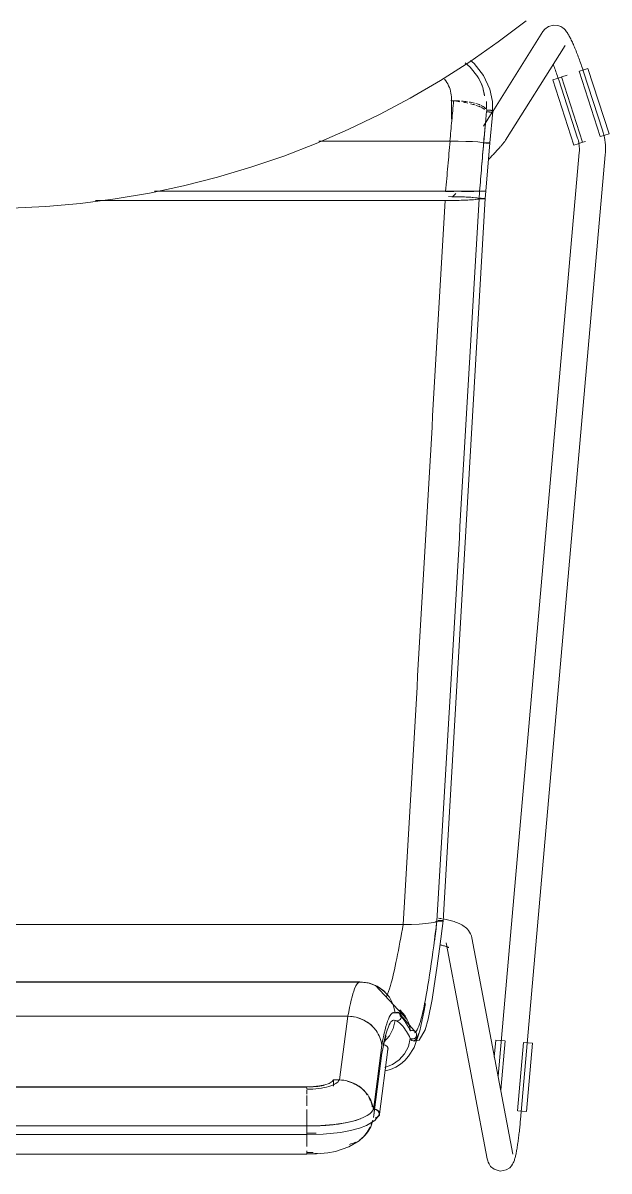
# Model space of a CAD drawing. Header units: millimetres. Extents: x 155927 to 326028, y -36033 to 97293.
# Drawn here: x 159928 to 160198, y 11463 to 11990 of the extents above; entities that cross this region are included whole.
import ezdxf

# ---------------------------------------------------------------- set-up
doc = ezdxf.new("R2010")
doc.units = ezdxf.units.MM
doc.header["$MEASUREMENT"] = 0
doc.layers.add('I-FURN', color=8, linetype='CONTINUOUS', lineweight=9)

msp = doc.modelspace()

# ---------------------------------------------------------------- linework, layer by layer
at = {"layer": 'I-FURN'}
for p, q in [((160167.17, 11986.53), (160144.14, 11949.76)), ((160146.68, 11981.76), (160159.42, 11991.43)), ((160168.07, 11987.65), (160167.17, 11986.53)), ((160168.07, 11987.65), (160169.8, 11988.88)), ((160169.8, 11988.88), (160172.03, 11989.46)), ((160172.03, 11989.46), (160174, 11989.29)), ((160174, 11989.29), (160175.38, 11988.77)), ((160175.38, 11988.77), (160176.29, 11988.2)), ((160176.29, 11988.2), (160176.92, 11987.68)), ((160176.92, 11987.68), (160177.39, 11987.22)), ((160177.39, 11987.22), (160177.76, 11986.79)), ((160177.76, 11986.79), (160178.07, 11986.39)), ((160133.56, 11972.6), (160146.68, 11981.76)), ((160178.07, 11986.39), (160178.35, 11986)), ((160178.35, 11986), (160178.6, 11985.61)), ((160178.6, 11985.61), (160178.84, 11985.22)), ((160178.84, 11985.22), (160179.08, 11984.82)), ((160179.08, 11984.82), (160179.31, 11984.41)), ((160179.31, 11984.41), (160179.54, 11983.98)), ((160179.54, 11983.98), (160179.77, 11983.54)), ((160179.77, 11983.54), (160180, 11983.09)), ((160180, 11983.09), (160180.23, 11982.61)), ((160180.23, 11982.61), (160180.46, 11982.12)), ((160180.46, 11982.12), (160180.7, 11981.61)), ((160180.7, 11981.61), (160180.93, 11981.08)), ((160150.04, 11936.57), (160177.34, 11980.16)), ((160180.93, 11981.08), (160181.17, 11980.54)), ((160181.17, 11980.54), (160181.42, 11979.98)), ((160181.42, 11979.98), (160181.66, 11979.4)), ((160181.66, 11979.4), (160181.91, 11978.8)), ((160181.91, 11978.8), (160182.16, 11978.19)), ((160182.16, 11978.19), (160182.41, 11977.57)), ((160182.41, 11977.57), (160182.66, 11976.93)), ((160182.66, 11976.93), (160182.91, 11976.27)), ((160182.91, 11976.27), (160183.17, 11975.61)), ((160120.08, 11963.98), (160133.56, 11972.6)), ((160131.47, 11972.15), (160133.81, 11970.19)), ((160133.92, 11973.16), (160135.55, 11971.86)), ((160135.55, 11971.86), (160139.88, 11966.33)), ((160171.98, 11971.27), (160172.21, 11970.65)), ((160172.21, 11970.65), (160172.45, 11970.01)), ((160183.17, 11975.61), (160183.42, 11974.93)), ((160183.42, 11974.93), (160183.68, 11974.24)), ((160183.68, 11974.24), (160183.93, 11973.54)), ((160183.93, 11973.54), (160184.19, 11972.84)), ((160184.19, 11972.84), (160184.44, 11972.12)), ((160184.44, 11972.12), (160184.69, 11971.4)), ((160184.69, 11971.4), (160184.94, 11970.67)), ((160184.94, 11970.67), (160185.19, 11969.94)), ((160133.81, 11970.19), (160137.31, 11965.62)), ((160137.31, 11965.62), (160139.22, 11961.93)), ((160139.88, 11966.33), (160142.79, 11960.01)), ((160172.45, 11970.01), (160172.68, 11969.37)), ((160172.68, 11969.37), (160172.92, 11968.71)), ((160172.92, 11968.71), (160173.15, 11968.04)), ((160173.15, 11968.04), (160173.39, 11967.37)), ((160173.39, 11967.37), (160173.62, 11966.69)), ((160173.62, 11966.69), (160173.85, 11966.01)), ((160173.65, 11964.98), (160175.62, 11965.61)), ((160173.85, 11966.01), (160174.08, 11965.32)), ((160185.43, 11935.64), (160175.74, 11965.65)), ((160178.32, 11966.48), (160175.84, 11965.68)), ((160183.81, 11968.26), (160193.5, 11938.25)), ((160183.93, 11968.29), (160185.9, 11968.93)), ((160185.19, 11969.94), (160185.44, 11969.2)), ((160185.44, 11969.2), (160185.68, 11968.46)), ((160185.68, 11968.46), (160185.83, 11968.01)), ((160194.54, 11941.19), (160185.83, 11968.01)), ((160185.9, 11968.93), (160187.86, 11969.56)), ((160187.86, 11969.56), (160197.54, 11939.55)), ((160106.27, 11955.9), (160120.08, 11963.98)), ((160171.7, 11964.35), (160173.65, 11964.98)), ((160171.7, 11964.35), (160181.39, 11934.34)), ((160174.08, 11965.32), (160174.31, 11964.63)), ((160174.31, 11964.63), (160174.42, 11964.3)), ((160174.42, 11964.3), (160183.13, 11937.49)), ((160092.15, 11948.39), (160106.27, 11955.9)), ((160125.15, 11946.18), (160125.15, 11955.93)), ((160142.79, 11960.01), (160144, 11954.37)), ((160125.09, 11954.69), (160126.14, 11954.69)), ((160142.79, 11935.31), (160144.21, 11949.8)), ((160144, 11954.37), (160144.09, 11948.91)), ((160077.74, 11941.44), (160092.15, 11948.39)), ((160143.91, 11949.39), (160139.87, 11942.95)), ((160063.06, 11935.07), (160077.74, 11941.44)), ((160194.56, 11941.15), (160194.54, 11941.19)), ((160194.89, 11940.05), (160194.56, 11941.15)), ((160195.17, 11938.95), (160194.89, 11940.05)), ((160197.54, 11939.55), (160195.59, 11938.92)), ((160048.14, 11929.3), (160063.06, 11935.07)), ((160124.44, 11936.14), (160064.32, 11936.14)), ((160064.32, 11936.14), (160124.44, 11936.14)), ((160128.2, 11936.11), (160124.44, 11936.14)), ((160124.56, 11936.14), (160128.2, 11936.11)), ((160128.29, 11936.11), (160131.74, 11936.04)), ((160131.73, 11936.04), (160128.3, 11936.11)), ((160134.83, 11935.92), (160131.73, 11936.04)), ((160131.8, 11936.04), (160134.87, 11935.92)), ((160137.31, 11935.77), (160134.83, 11935.92)), ((160134.87, 11935.92), (160137.31, 11935.77)), ((160139.05, 11935.59), (160137.31, 11935.77)), ((160137.33, 11935.77), (160139.05, 11935.59)), ((160139.05, 11935.59), (160139.93, 11935.4)), ((160139.94, 11935.4), (160139.05, 11935.59)), ((160139.93, 11935.4), (160140.4, 11935.41)), ((160140.41, 11935.41), (160139.94, 11935.4)), ((160139.95, 11935.21), (160140.42, 11935.21)), ((160140.42, 11935.21), (160139.95, 11935.21)), ((160140.4, 11935.41), (160140.9, 11935.41)), ((160140.91, 11935.41), (160140.41, 11935.41)), ((160140.9, 11935.41), (160141.39, 11935.41)), ((160141.4, 11935.41), (160140.91, 11935.41)), ((160140.92, 11935.2), (160141.41, 11935.21)), ((160141.41, 11935.21), (160140.92, 11935.2)), ((160140.96, 11913.11), (160142.78, 11935.31)), ((160141.39, 11935.41), (160141.85, 11935.4)), ((160141.85, 11935.4), (160141.4, 11935.41)), ((160141.41, 11935.21), (160141.86, 11935.22)), ((160141.86, 11935.22), (160141.41, 11935.21)), ((160142.23, 11935.38), (160141.85, 11935.4)), ((160141.85, 11935.4), (160142.23, 11935.38)), ((160141.86, 11935.22), (160142.24, 11935.24)), ((160142.24, 11935.24), (160141.86, 11935.22)), ((160142.53, 11935.36), (160142.23, 11935.38)), ((160142.23, 11935.38), (160142.53, 11935.36)), ((160142.24, 11935.24), (160142.54, 11935.26)), ((160142.53, 11935.26), (160142.24, 11935.24)), ((160142.72, 11935.33), (160142.53, 11935.36)), ((160142.72, 11935.28), (160142.53, 11935.26)), ((160142.54, 11935.26), (160142.72, 11935.28)), ((160142.72, 11935.33), (160142.78, 11935.31)), ((160142.79, 11935.31), (160142.72, 11935.33)), ((160142.72, 11935.28), (160142.79, 11935.31)), ((160142.78, 11935.31), (160142.72, 11935.28)), ((160147.78, 11933.75), (160147.5, 11933.45)), ((160148.03, 11934.05), (160147.78, 11933.75)), ((160148.28, 11934.33), (160148.03, 11934.05)), ((160148.51, 11934.6), (160148.28, 11934.33)), ((160148.72, 11934.85), (160148.51, 11934.6)), ((160148.92, 11935.09), (160148.72, 11934.85)), ((160149.11, 11935.32), (160148.92, 11935.09)), ((160149.29, 11935.54), (160149.11, 11935.32)), ((160149.47, 11935.76), (160149.29, 11935.54)), ((160149.64, 11935.99), (160149.47, 11935.76)), ((160149.82, 11936.25), (160149.64, 11935.99)), ((160150.04, 11936.57), (160149.82, 11936.25)), ((160183.34, 11934.97), (160181.39, 11934.34)), ((160183.13, 11937.49), (160183.32, 11936.85)), ((160183.32, 11936.85), (160183.49, 11936.21)), ((160185.31, 11935.61), (160183.34, 11934.97)), ((160183.49, 11936.21), (160183.63, 11935.56)), ((160183.63, 11935.56), (160183.74, 11934.91)), ((160183.74, 11934.91), (160183.83, 11934.26)), ((160183.83, 11934.26), (160183.9, 11933.6)), ((160186.69, 11936.05), (160185.53, 11935.68)), ((160195.59, 11938.92), (160193.62, 11938.29)), ((160195.41, 11937.83), (160195.17, 11938.95)), ((160195.61, 11936.7), (160195.41, 11937.83)), ((160195.76, 11935.57), (160195.61, 11936.7)), ((160195.87, 11934.43), (160195.76, 11935.57)), ((160195.93, 11933.29), (160195.87, 11934.43)), ((160033, 11924.13), (160048.14, 11929.3)), ((160143.19, 11928.73), (160142.76, 11928.27)), ((160143.61, 11929.18), (160143.19, 11928.73)), ((160144.03, 11929.63), (160143.61, 11929.18)), ((160144.43, 11930.06), (160144.03, 11929.63)), ((160144.82, 11930.49), (160144.43, 11930.06)), ((160145.2, 11930.9), (160144.82, 11930.49)), ((160145.57, 11931.3), (160145.2, 11930.9)), ((160145.93, 11931.69), (160145.57, 11931.3)), ((160146.27, 11932.07), (160145.93, 11931.69)), ((160146.6, 11932.44), (160146.27, 11932.07)), ((160183.88, 11930.92), (160146.58, 11506.42)), ((160146.91, 11932.79), (160146.6, 11932.44)), ((160147.22, 11933.12), (160146.91, 11932.79)), ((160147.5, 11933.45), (160147.22, 11933.12)), ((160156.88, 11486.55), (160195.83, 11929.87)), ((160183.92, 11931.61), (160183.88, 11930.95)), ((160183.88, 11930.95), (160183.88, 11930.92)), ((160183.9, 11933.6), (160183.93, 11932.94)), ((160183.94, 11932.27), (160183.92, 11931.61)), ((160183.93, 11932.94), (160183.94, 11932.27)), ((160195.83, 11929.87), (160195.91, 11931.01)), ((160195.91, 11931.01), (160195.94, 11932.15)), ((160195.94, 11932.15), (160195.93, 11933.29)), ((160017.67, 11919.56), (160033, 11924.13)), ((160142.76, 11928.27), (160142.32, 11927.8)), ((160002.16, 11915.62), (160017.67, 11919.56)), ((159986.51, 11912.3), (160002.16, 11915.62)), ((159988.76, 11913.17), (160122.5, 11913.17)), ((160122.5, 11913.17), (159988.76, 11913.17)), ((160122.5, 11913.17), (160126.28, 11913.17)), ((160126.28, 11913.17), (160122.5, 11913.17)), ((160126.29, 11913.04), (160122.51, 11913.04)), ((160122.51, 11913.04), (160126.29, 11913.04)), ((160126.28, 11913.17), (160129.85, 11913.16)), ((160129.85, 11913.16), (160126.28, 11913.17)), ((160132.97, 11913.06), (160129.84, 11913.05)), ((160129.85, 11913.16), (160132.98, 11913.15)), ((160132.98, 11913.15), (160129.85, 11913.16)), ((160129.85, 11913.05), (160132.97, 11913.06)), ((160135.46, 11913.07), (160132.97, 11913.06)), ((160132.97, 11913.06), (160135.47, 11913.07)), ((160132.98, 11913.15), (160135.48, 11913.14)), ((160135.49, 11913.14), (160132.98, 11913.15)), ((160137.22, 11913.08), (160135.46, 11913.07)), ((160135.47, 11913.07), (160137.22, 11913.08)), ((160135.49, 11913.14), (160137.23, 11913.13)), ((160137.24, 11913.13), (160135.49, 11913.14)), ((160137.23, 11913.13), (160138.12, 11913.11)), ((160138.12, 11913.11), (160137.24, 11913.13)), ((160138.58, 11913.1), (160138.11, 11913.1)), ((160138.12, 11913.11), (160138.59, 11913.11)), ((160138.59, 11913.11), (160138.12, 11913.11)), ((160138.12, 11913.1), (160138.59, 11913.1)), ((160139.08, 11913.1), (160138.58, 11913.1)), ((160138.59, 11913.11), (160139.09, 11913.11)), ((160139.09, 11913.11), (160138.59, 11913.11)), ((160138.59, 11913.1), (160139.08, 11913.1)), ((160139.57, 11913.1), (160139.08, 11913.1)), ((160139.08, 11913.1), (160139.57, 11913.1)), ((160139.09, 11913.11), (160139.58, 11913.11)), ((160139.58, 11913.11), (160139.09, 11913.11)), ((160140.02, 11913.1), (160139.57, 11913.1)), ((160139.57, 11913.1), (160140.03, 11913.1)), ((160139.58, 11913.11), (160140.03, 11913.11)), ((160140.03, 11913.11), (160139.58, 11913.11)), ((160140.41, 11913.1), (160140.02, 11913.1)), ((160140.03, 11913.11), (160140.41, 11913.11)), ((160140.41, 11913.11), (160140.03, 11913.11)), ((160140.03, 11913.1), (160140.41, 11913.1)), ((160140.41, 11913.11), (160140.7, 11913.11)), ((160140.71, 11913.11), (160140.41, 11913.11)), ((160140.96, 11913.11), (160140.69, 11909.75)), ((160140.89, 11913.11), (160140.96, 11913.11)), ((160140.96, 11913.11), (160140.89, 11913.1)), ((160140.89, 11913.1), (160140.96, 11913.11)), ((160140.96, 11913.11), (160140.89, 11913.11)), ((159938.94, 11906.11), (159954.87, 11907.54)), ((159954.87, 11907.54), (159970.74, 11909.6)), ((159961.66, 11908.85), (160122.23, 11908.85)), ((160122.23, 11908.85), (159961.66, 11908.85)), ((159970.74, 11909.6), (159986.51, 11912.3)), ((160121.4, 11577.84), (160140.68, 11909.75)), ((160122.23, 11908.85), (160126.02, 11908.88)), ((160126.02, 11910.61), (160123.77, 11910.64)), ((160125.72, 11910.49), (160127.19, 11912.02)), ((160129.57, 11910.54), (160126.02, 11910.61)), ((160126.02, 11908.88), (160129.58, 11908.96)), ((160132.69, 11910.41), (160129.57, 11910.54)), ((160129.58, 11908.96), (160132.71, 11909.08)), ((160135.19, 11910.25), (160132.69, 11910.41)), ((160132.71, 11909.08), (160135.21, 11909.24)), ((160136.94, 11910.06), (160135.19, 11910.25)), ((160135.21, 11909.24), (160136.96, 11909.44)), ((160137.84, 11909.85), (160136.94, 11910.06)), ((160136.96, 11909.44), (160137.85, 11909.65)), ((160138.31, 11909.86), (160137.84, 11909.85)), ((160137.85, 11909.65), (160138.32, 11909.64)), ((160138.81, 11909.86), (160138.31, 11909.86)), ((160138.32, 11909.64), (160138.82, 11909.64)), ((160139.3, 11909.85), (160138.81, 11909.86)), ((160138.82, 11909.64), (160139.31, 11909.64)), ((160139.75, 11909.84), (160139.3, 11909.85)), ((160139.31, 11909.64), (160139.76, 11909.65)), ((160140.13, 11909.82), (160139.75, 11909.84)), ((160139.76, 11909.65), (160140.14, 11909.67)), ((160140.43, 11909.8), (160140.13, 11909.82)), ((160140.14, 11909.67), (160140.43, 11909.69)), ((160140.62, 11909.78), (160140.43, 11909.8)), ((160140.43, 11909.69), (160140.62, 11909.72)), ((160140.68, 11909.75), (160140.62, 11909.78)), ((160140.62, 11909.72), (160140.68, 11909.75)), ((159922.96, 11905.33), (159938.94, 11906.11)), ((159719.58, 11576.12), (160102.98, 11576.12)), ((160103.06, 11576.12), (159719.58, 11576.12)), ((160102.98, 11576.12), (160106.75, 11576.18)), ((160106.75, 11576.18), (160103.06, 11576.12)), ((160106.75, 11576.18), (160110.28, 11576.33)), ((160110.29, 11576.33), (160106.81, 11576.18)), ((160110.28, 11576.33), (160113.39, 11576.57)), ((160113.39, 11576.57), (160110.33, 11576.33)), ((160113.39, 11576.57), (160115.88, 11576.88)), ((160115.88, 11576.88), (160113.42, 11576.57)), ((160115.88, 11576.88), (160117.63, 11577.25)), ((160117.63, 11577.25), (160115.89, 11576.88)), ((160118.53, 11577.65), (160117.63, 11577.25)), ((160117.63, 11577.25), (160118.53, 11577.65)), ((160118.53, 11577.65), (160119, 11577.63)), ((160119, 11577.63), (160118.53, 11577.65)), ((160119, 11577.63), (160119.5, 11577.63)), ((160119.5, 11577.63), (160119, 11577.63)), ((160119.54, 11578.05), (160119.04, 11578.05)), ((160119.04, 11578.05), (160119.54, 11578.05)), ((160119.87, 11578.97), (160119.15, 11579.07)), ((160119.5, 11577.63), (160119.99, 11577.64)), ((160119.99, 11577.64), (160119.5, 11577.63)), ((160120.03, 11578.04), (160119.54, 11578.05)), ((160119.54, 11578.05), (160120.03, 11578.04)), ((160121.39, 11577.84), (160119.84, 11565.98)), ((160120.59, 11578.86), (160119.87, 11578.97)), ((160119.99, 11577.64), (160120.44, 11577.66)), ((160120.45, 11577.66), (160119.99, 11577.64)), ((160120.48, 11578.02), (160120.03, 11578.04)), ((160120.03, 11578.04), (160120.48, 11578.02)), ((160120.44, 11577.66), (160120.83, 11577.69)), ((160120.83, 11577.69), (160120.45, 11577.66)), ((160120.86, 11577.99), (160120.48, 11578.02)), ((160120.48, 11578.02), (160120.86, 11577.99)), ((160120.83, 11577.69), (160121.13, 11577.73)), ((160121.13, 11577.73), (160120.83, 11577.69)), ((160121.15, 11577.94), (160120.86, 11577.99)), ((160120.86, 11577.99), (160121.15, 11577.94)), ((160121.13, 11577.73), (160121.32, 11577.78)), ((160121.33, 11577.78), (160121.13, 11577.73)), ((160121.33, 11577.89), (160121.15, 11577.94)), ((160121.15, 11577.94), (160121.34, 11577.89)), ((160121.99, 11578.62), (160121.29, 11578.75)), ((160121.32, 11577.78), (160121.39, 11577.84)), ((160121.39, 11577.84), (160121.33, 11577.89)), ((160121.4, 11577.84), (160121.33, 11577.78)), ((160121.34, 11577.89), (160121.4, 11577.84)), ((160122.67, 11578.49), (160121.99, 11578.62)), ((160123.33, 11578.34), (160122.67, 11578.49)), ((160123.99, 11578.19), (160123.33, 11578.34)), ((160124.63, 11578.03), (160123.99, 11578.19)), ((160125.26, 11577.86), (160124.63, 11578.03)), ((160125.88, 11577.67), (160125.26, 11577.86)), ((160126.48, 11577.48), (160125.88, 11577.67)), ((160127.08, 11577.27), (160126.48, 11577.48)), ((160127.66, 11577.05), (160127.08, 11577.27)), ((160128.23, 11576.82), (160127.66, 11577.05)), ((160128.79, 11576.57), (160128.23, 11576.82)), ((160129.34, 11576.29), (160128.79, 11576.57)), ((160129.88, 11576), (160129.34, 11576.29)), ((160130.42, 11575.68), (160129.88, 11576)), ((160130.95, 11575.32), (160130.42, 11575.68)), ((160131.48, 11574.92), (160130.95, 11575.32)), ((160132.01, 11574.47), (160131.48, 11574.92)), ((160132.54, 11573.95), (160132.01, 11574.47)), ((160133.05, 11573.35), (160132.54, 11573.95)), ((160133.53, 11572.66), (160133.05, 11573.35)), ((160133.97, 11571.87), (160133.53, 11572.66)), ((160134.33, 11570.98), (160133.97, 11571.87)), ((160134.59, 11569.99), (160134.33, 11570.98)), ((160153.4, 11470.7), (160134.59, 11569.99)), ((160119.84, 11565.98), (160118.49, 11556.05)), ((160120.25, 11566.73), (160119.76, 11566.83)), ((160120.72, 11566.63), (160120.25, 11566.73)), ((160121.16, 11566.53), (160120.72, 11566.63)), ((160121.59, 11566.42), (160121.16, 11566.53)), ((160121.98, 11566.31), (160121.59, 11566.42)), ((160122.35, 11566.21), (160121.98, 11566.31)), ((160122.68, 11566.1), (160122.35, 11566.21)), ((160122.99, 11565.99), (160122.68, 11566.1)), ((160122.8, 11567.76), (160141.61, 11468.47)), ((160123.25, 11565.89), (160122.99, 11565.99)), ((160123.49, 11565.8), (160123.25, 11565.89)), ((160123.68, 11565.71), (160123.49, 11565.8)), ((160123.83, 11565.63), (160123.68, 11565.71)), ((160123.92, 11565.59), (160123.83, 11565.63)), ((160123.99, 11565.54), (160123.92, 11565.59)), ((160124.02, 11565.53), (160123.99, 11565.54)), ((160118.49, 11556.05), (160117.3, 11548.03)), ((159738.89, 11549.62), (160083.67, 11549.62)), ((160083.67, 11549.62), (159738.89, 11549.62)), ((160083.13, 11549.77), (159778.33, 11549.77)), ((160086.88, 11549.33), (160083.13, 11549.77)), ((160083.67, 11549.62), (160087.46, 11549.14)), ((160087.46, 11549.15), (160083.67, 11549.62)), ((160091.35, 11547.6), (160086.88, 11549.33)), ((160091.03, 11547.78), (160087.46, 11549.15)), ((160087.46, 11549.14), (160091.03, 11547.77)), ((160090.25, 11548.2), (160088.32, 11548.9)), ((160104.85, 11532.5), (160090.25, 11548.2)), ((160094.17, 11545.61), (160091.03, 11547.78)), ((160091.03, 11547.77), (160094.17, 11545.6)), ((160096.68, 11542.74), (160094.17, 11545.61)), ((160094.17, 11545.6), (160096.67, 11542.73)), ((160117.3, 11548.03), (160116.27, 11541.72)), ((160096.67, 11542.73), (160098.43, 11539.34)), ((160098.43, 11539.34), (160096.68, 11542.74)), ((160099.32, 11535.63), (160098.43, 11539.34)), ((160112.55, 11535.86), (160113.29, 11539.92)), ((160116.27, 11541.72), (160114.47, 11532.7)), ((159744.92, 11534.02), (160077.64, 11534.02)), ((160077.64, 11534.02), (159744.92, 11534.02)), ((160077.64, 11534.02), (160073.78, 11504.74)), ((160081.41, 11533.54), (160077.64, 11534.02)), ((160084.95, 11532.23), (160081.41, 11533.54)), ((160101.14, 11535.6), (160098.26, 11535.64)), ((160099.32, 11535.63), (160099.79, 11535.79)), ((160099.79, 11535.79), (160099.32, 11535.63)), ((160099.79, 11535.79), (160100.29, 11535.83)), ((160100.29, 11535.83), (160099.79, 11535.79)), ((160100.29, 11535.83), (160100.78, 11535.74)), ((160100.78, 11535.75), (160100.29, 11535.83)), ((160101.23, 11535.54), (160100.78, 11535.75)), ((160100.78, 11535.74), (160101.23, 11535.54)), ((160108.96, 11526.31), (160100.84, 11535.73)), ((160101.23, 11535.54), (160101.61, 11535.23)), ((160101.62, 11535.23), (160101.23, 11535.54)), ((160101.51, 11537.01), (160103.9, 11534.17)), ((160103.91, 11534.18), (160101.51, 11537.01)), ((160101.61, 11535.23), (160101.91, 11534.83)), ((160101.91, 11532.92), (160101.61, 11532.52)), ((160101.91, 11534.83), (160101.62, 11535.23)), ((160101.62, 11532.52), (160101.91, 11532.92)), ((160101.91, 11534.83), (160102.1, 11534.36)), ((160102.1, 11534.37), (160101.91, 11534.83)), ((160102.1, 11533.38), (160101.91, 11532.92)), ((160101.91, 11532.92), (160102.1, 11533.38)), ((160102.17, 11533.87), (160102.1, 11534.37)), ((160102.1, 11534.36), (160102.16, 11533.87)), ((160102.16, 11533.87), (160102.1, 11533.38)), ((160102.1, 11533.38), (160102.17, 11533.87)), ((160103.9, 11534.17), (160105.54, 11530.85)), ((160105.55, 11530.85), (160103.91, 11534.18)), ((160110.66, 11527.34), (160112.55, 11535.86)), ((160088.07, 11530.15), (160084.95, 11532.23)), ((160090.55, 11527.41), (160088.07, 11530.15)), ((160096.68, 11525.01), (160098.43, 11528.41)), ((160098.43, 11528.41), (160099.32, 11532.12)), ((160099.79, 11531.96), (160099.32, 11532.12)), ((160099.32, 11532.12), (160099.79, 11531.96)), ((160100, 11531.84), (160099.57, 11532.02)), ((160100.29, 11531.92), (160099.79, 11531.96)), ((160099.79, 11531.96), (160100.29, 11531.92)), ((160100.78, 11532.01), (160100.29, 11531.92)), ((160100.29, 11531.92), (160100.78, 11532)), ((160101.23, 11532.21), (160100.78, 11532.01)), ((160100.78, 11532), (160101.23, 11532.2)), ((160101.61, 11532.52), (160101.23, 11532.21)), ((160101.23, 11532.2), (160101.62, 11532.52)), ((160105.54, 11530.85), (160106.33, 11527.24)), ((160106.33, 11527.24), (160105.55, 11530.85)), ((160113.06, 11527.7), (160110.29, 11523.07)), ((160114.47, 11532.7), (160113.06, 11527.7)), ((160094.41, 11522.61), (160093.04, 11516.32)), ((160094.17, 11522.14), (160096.68, 11525.01)), ((160095.17, 11525.04), (160094.41, 11522.61)), ((160105.38, 11520.12), (160106.28, 11523.75)), ((160106.28, 11523.75), (160106.13, 11522.8)), ((160106.75, 11523.59), (160106.28, 11523.75)), ((160106.28, 11523.75), (160106.75, 11523.59)), ((160106.33, 11527.24), (160106.81, 11527.39)), ((160106.81, 11527.39), (160106.33, 11527.24)), ((160107.25, 11523.55), (160106.75, 11523.59)), ((160106.75, 11523.59), (160107.25, 11523.54)), ((160106.81, 11527.39), (160107.31, 11527.42)), ((160107.31, 11527.42), (160106.81, 11527.39)), ((160108.1, 11522.53), (160107.19, 11522.83)), ((160107.74, 11523.62), (160107.25, 11523.55)), ((160107.25, 11523.54), (160107.75, 11523.62)), ((160107.31, 11527.42), (160107.8, 11527.33)), ((160107.8, 11527.33), (160107.31, 11527.42)), ((160108.2, 11523.82), (160107.74, 11523.62)), ((160107.75, 11523.62), (160108.2, 11523.81)), ((160107.8, 11527.33), (160108.25, 11527.12)), ((160108.25, 11527.12), (160107.8, 11527.33)), ((160107.99, 11519.71), (160110.66, 11527.34)), ((160110.29, 11523.07), (160108.1, 11522.53)), ((160108.59, 11524.12), (160108.2, 11523.82)), ((160108.2, 11523.81), (160108.59, 11524.12)), ((160108.25, 11527.12), (160108.62, 11526.8)), ((160108.63, 11526.8), (160108.25, 11527.12)), ((160108.89, 11524.52), (160108.59, 11524.12)), ((160108.59, 11524.12), (160108.89, 11524.52)), ((160108.62, 11526.8), (160108.91, 11526.4)), ((160108.92, 11526.4), (160108.63, 11526.8)), ((160108.81, 11526.58), (160108.93, 11526.37)), ((160109.08, 11524.97), (160108.89, 11524.52)), ((160108.89, 11524.52), (160109.09, 11524.97)), ((160108.91, 11526.4), (160109.1, 11525.94)), ((160109.1, 11525.94), (160108.92, 11526.4)), ((160109.15, 11525.45), (160109.08, 11524.97)), ((160109.09, 11524.97), (160109.16, 11525.45)), ((160109.1, 11525.94), (160109.15, 11525.45)), ((160109.16, 11525.45), (160109.1, 11525.94)), ((160145.55, 11523.05), (160144.85, 11515.16)), ((160145.55, 11523.05), (160147.59, 11522.87)), ((160147.59, 11522.87), (160149.65, 11522.69)), ((160147.79, 11500.08), (160149.78, 11522.68)), ((160093.16, 11517.1), (160089.32, 11487.4)), ((160093.18, 11520.64), (160089.34, 11490.94)), ((160096.01, 11518.74), (160092.16, 11488.96)), ((160094.15, 11520.84), (160093.65, 11520.8)), ((160094.64, 11520.76), (160094.15, 11520.84)), ((160095.09, 11520.57), (160094.64, 11520.76)), ((160095.48, 11520.26), (160095.09, 11520.57)), ((160095.77, 11519.88), (160095.48, 11520.26)), ((160095.96, 11519.44), (160095.77, 11519.88)), ((160095.77, 11518.06), (160095.96, 11518.5)), ((160096.03, 11518.97), (160095.96, 11519.44)), ((160095.96, 11518.5), (160096.03, 11518.97)), ((160103.64, 11516.8), (160105.38, 11520.12)), ((160105.49, 11515.6), (160107.99, 11519.71)), ((160158.22, 11521.94), (160155.46, 11490.53)), ((160158.35, 11521.93), (160160.41, 11521.75)), ((160162.46, 11521.57), (160159.7, 11490.16)), ((160160.41, 11521.75), (160162.46, 11521.57)), ((160094.56, 11510.4), (160098.07, 11511.8)), ((160098.07, 11511.8), (160101.16, 11513.98)), ((160099.57, 11510.57), (160101.77, 11511.95)), ((160101.16, 11513.98), (160103.64, 11516.8)), ((160101.77, 11511.95), (160103.75, 11513.63)), ((160103.75, 11513.63), (160105.49, 11515.6)), ((160094.7, 11508.89), (160097.21, 11509.55)), ((160097.21, 11509.55), (160099.57, 11510.57)), ((160058.71, 11501.55), (159763.85, 11501.55)), ((159763.85, 11501.49), (160058.71, 11501.49)), ((160061.74, 11501.66), (160058.71, 11501.55)), ((160064.59, 11501.98), (160061.74, 11501.66)), ((160067.09, 11502.49), (160064.59, 11501.98)), ((160069.07, 11503.16), (160067.09, 11502.49)), ((160070.42, 11503.95), (160069.07, 11503.16)), ((160071.06, 11504.81), (160070.42, 11503.95)), ((160071.06, 11501.8), (160071.06, 11504.81)), ((160073.78, 11504.74), (160071.06, 11504.81)), ((160058.71, 11499.97), (160058.71, 11498.23)), ((160058.71, 11497.64), (160058.71, 11495.18)), ((160058.71, 11494.94), (160058.71, 11495.14)), ((160058.71, 11494.95), (160058.71, 11492.82)), ((160058.71, 11491.19), (160058.71, 11487.63)), ((160090.09, 11493.37), (160089.47, 11488.59)), ((160058.71, 11483.62), (160058.71, 11487.44)), ((160058.71, 11487.44), (160058.71, 11483.62)), ((160076.54, 11485.05), (160080.04, 11485.85)), ((160080.04, 11485.85), (160082.86, 11486.73)), ((160082.86, 11486.73), (160083.38, 11486.92)), ((160089.91, 11486.08), (160086.08, 11483.78)), ((160091.8, 11488.46), (160089.91, 11486.08)), ((160157.65, 11490.34), (160155.59, 11490.52)), ((160156.73, 11484.89), (160156.8, 11485.64)), ((160156.8, 11485.64), (160156.87, 11486.39)), ((160156.87, 11486.39), (160156.88, 11486.55)), ((160159.7, 11490.16), (160157.65, 11490.34)), ((160058.71, 11483.65), (159763.85, 11483.65)), ((160058.71, 11483.65), (160065.12, 11483.74)), ((160058.71, 11483.65), (160058.71, 11479.69)), ((160058.71, 11483.54), (160058.71, 11483.65)), ((160058.71, 11483.32), (160058.71, 11483.54)), ((160058.71, 11482.99), (160058.71, 11483.32)), ((160058.71, 11482.57), (160058.71, 11482.99)), ((160058.71, 11482.1), (160058.71, 11482.57)), ((160058.71, 11481.6), (160058.71, 11482.1)), ((160058.71, 11481.1), (160058.71, 11481.6)), ((160058.71, 11480.65), (160058.71, 11481.1)), ((160058.71, 11480.26), (160058.71, 11480.65)), ((160058.71, 11479.96), (160058.71, 11480.26)), ((160065.12, 11483.74), (160071.1, 11484.22)), ((160074.15, 11480.64), (160066.27, 11479.84)), ((160071.1, 11484.22), (160076.54, 11485.05)), ((160078.87, 11481.5), (160074.15, 11480.64)), ((160082.91, 11482.58), (160078.87, 11481.5)), ((160086.08, 11483.78), (160082.91, 11482.58)), ((160086.44, 11480.7), (160084.77, 11478.63)), ((160087.78, 11482.97), (160086.44, 11480.7)), ((160156.19, 11479.77), (160156.27, 11480.48)), ((160156.27, 11480.48), (160156.35, 11481.2)), ((160156.35, 11481.2), (160156.43, 11481.93)), ((160156.43, 11481.93), (160156.51, 11482.66)), ((160156.51, 11482.66), (160156.58, 11483.4)), ((160156.58, 11483.4), (160156.66, 11484.14)), ((160156.66, 11484.14), (160156.73, 11484.89)), ((159763.85, 11479.69), (160058.71, 11479.69)), ((160058.71, 11479.76), (160058.71, 11479.96)), ((160058.71, 11476.91), (160058.71, 11479.93)), ((160058.71, 11479.93), (160058.71, 11476.92)), ((160066.27, 11479.84), (160058.71, 11479.69)), ((160058.71, 11479.69), (160058.71, 11479.76)), ((160058.71, 11476.75), (160058.71, 11474.17)), ((160082.8, 11476.8), (160078.08, 11473.93)), ((160084.77, 11478.63), (160082.8, 11476.8)), ((160155.48, 11474.54), (160155.57, 11475.14)), ((160155.57, 11475.14), (160155.66, 11475.76)), ((160155.66, 11475.76), (160155.75, 11476.4)), ((160155.75, 11476.4), (160155.84, 11477.05)), ((160155.84, 11477.05), (160155.93, 11477.71)), ((160155.93, 11477.71), (160156.02, 11478.39)), ((160156.02, 11478.39), (160156.1, 11479.07)), ((160156.1, 11479.07), (160156.19, 11479.77)), ((159763.85, 11470.65), (160058.71, 11470.65)), ((160058.71, 11472.14), (160058.71, 11470.67)), ((160058.71, 11470.65), (160058.71, 11470.82)), ((160063.22, 11470.73), (160058.71, 11470.65)), ((160068.43, 11471.25), (160063.22, 11470.73)), ((160071.93, 11471.9), (160068.43, 11471.25)), ((160078.08, 11473.93), (160071.93, 11471.9)), ((160154.43, 11469.07), (160154.53, 11469.48)), ((160154.53, 11469.48), (160154.63, 11469.91)), ((160154.63, 11469.91), (160154.73, 11470.35)), ((160154.73, 11470.35), (160154.83, 11470.81)), ((160154.83, 11470.81), (160154.92, 11471.29)), ((160154.92, 11471.29), (160155.02, 11471.79)), ((160155.02, 11471.79), (160155.11, 11472.3)), ((160155.11, 11472.3), (160155.2, 11472.83)), ((160155.2, 11472.83), (160155.3, 11473.39)), ((160155.3, 11473.39), (160155.39, 11473.95)), ((160155.39, 11473.95), (160155.48, 11474.54)), ((160141.7, 11468.05), (160141.61, 11468.47)), ((160141.84, 11467.53), (160141.7, 11468.05)), ((160142.05, 11466.91), (160141.84, 11467.53)), ((160142.42, 11466.11), (160142.05, 11466.91)), ((160143.17, 11465.03), (160142.42, 11466.11)), ((160144.75, 11463.71), (160143.17, 11465.03)), ((160150.26, 11463.36), (160151.91, 11464.4)), ((160151.91, 11464.4), (160152.77, 11465.31)), ((160152.77, 11465.31), (160153.25, 11466.01)), ((160153.25, 11466.01), (160153.55, 11466.57)), ((160153.55, 11466.57), (160153.77, 11467.05)), ((160153.77, 11467.05), (160153.94, 11467.47)), ((160153.94, 11467.47), (160154.08, 11467.88)), ((160154.08, 11467.88), (160154.2, 11468.27)), ((160154.2, 11468.27), (160154.32, 11468.67)), ((160154.32, 11468.67), (160154.43, 11469.07)), ((160144.75, 11463.71), (160147.5, 11462.87)), ((160147.5, 11462.87), (160150.26, 11463.36))]:
    msp.add_line(p, q, dxfattribs=at)
for centre, major_axis, ratio, start_param, end_param in [((160077.51, 11518.95), (15.78, 0), 0.955139, 0.595876, 1.562553), ((160077.51, 11518.95), (15.78, 0), 0.955139, 0.354206, 0.595753), ((160077.51, 11518.95), (15.78, 0), 0.955139, 0.112537, 0.354036), ((160094.06, 11518.97), (1.96, 0), 0.955139, 5.775592, 8.064923), ((160058.71, 11486.4), (0, 15.75), 0.000004, 5.8107, 5.99294), ((160058.71, 11474.93), (12.4, 0), 0.287441, 4.712389, 4.950404)]:
    msp.add_ellipse(centre, major_axis=major_axis, ratio=ratio, start_param=start_param, end_param=end_param, dxfattribs=at)
for points, knots in [([(160137.31, 11965.6), (160137.82, 11964.78), (160139.4, 11962.05), (160140, 11959.07), (160140.28, 11956.97)], [-0.4024189, -0.4024189, -0.4024189, -0.4024189, -0.3333333, -0.1789981, -0.1789981, -0.1789981, -0.1789981]), ([(160121.98, 11964.58), (160122.75, 11963.68), (160124.68, 11960.68), (160125.31, 11957.08), (160125.09, 11954.69)], [0.5, 0.5, 0.5, 0.5, 0.6666667, 1, 1, 1, 1]), ([(160141.37, 11950.36), (160141.52, 11950.38), (160141.8, 11950.41), (160142.23, 11950.42), (160142.6, 11950.41), (160142.89, 11950.39), (160143.16, 11950.36), (160143.41, 11950.31), (160143.64, 11950.24), (160143.83, 11950.18), (160144.03, 11950.08), (160144.13, 11949.99), (160144.16, 11949.95)], [0, 0, 0, 0, 0.0555556, 0.1111111, 0.1666667, 0.1944444, 0.2222222, 0.2777778, 0.3055556, 0.3333333, 0.3888889, 0.4444444, 0.4444444, 0.4444444, 0.4444444]), ([(160137.85, 11909.65), (160137.57, 11909.5), (160136.19, 11909.29), (160132.83, 11909.07), (160129.66, 11908.95), (160126.06, 11908.87), (160123.51, 11908.85), (160122.23, 11908.85)], [-1, -1, -1, -1, -0.666667, -0.5, -0.333333, -0.166667, 0, 0, 0, 0]), ([(160123.77, 11910.64), (160125.8, 11910.62), (160129.02, 11910.57), (160132.81, 11910.42), (160136.16, 11910.2), (160137.55, 11909.99), (160137.84, 11909.85)], [-0.9335619, -0.9335619, -0.9335619, -0.9335619, -0.6666667, -0.5, -0.3333333, 0, 0, 0, 0]), ([(160140.69, 11909.75), (160140.69, 11909.73), (160140.55, 11909.7), (160140.16, 11909.67), (160139.77, 11909.65), (160139.32, 11909.64), (160138.82, 11909.64), (160138.32, 11909.64), (160138, 11909.64), (160137.85, 11909.65)], [-0.498493, -0.498493, -0.498493, -0.498493, -0.375, -0.3125, -0.25, -0.1875, -0.125, -0.0625, 0, 0, 0, 0]), ([(160102.98, 11576.12), (160102.01, 11570.73), (160100.06, 11559.95), (160097.52, 11548.78), (160095.96, 11544.4), (160095.37, 11543.14)], [0, 0, 0, 0, 0.25, 0.5, 0.6520351, 0.6520351, 0.6520351, 0.6520351]), ([(160108.16, 11526.36), (160108.57, 11526.55), (160109.99, 11528.15), (160112.43, 11536.45), (160115.48, 11554.89), (160117.51, 11570.1), (160118.53, 11577.65)], [0.1500588, 0.1500588, 0.1500588, 0.1500588, 0.25, 0.5, 0.75, 1, 1, 1, 1]), ([(160083.13, 11549.77), (160082.31, 11549.77), (160080.47, 11547.39), (160078.64, 11539.75), (160077.64, 11534.02)], [0.0892846, 0.0892846, 0.0892846, 0.0892846, 0.5, 1, 1, 1, 1]), ([(160101.45, 11534.37), (160101.91, 11533.97), (160103.54, 11532.3), (160105.16, 11529.65), (160106.33, 11527.24)], [0.303693, 0.303693, 0.303693, 0.303693, 0.5, 1, 1, 1, 1]), ([(160093.88, 11520.74), (160094.67, 11524.45), (160096.48, 11530.94), (160098.3, 11532.67), (160099.32, 11532.12)], [0.1122148, 0.1122148, 0.1122148, 0.1122148, 0.5, 1, 1, 1, 1]), ([(160100, 11531.84), (160100.94, 11531.37), (160103.03, 11529.58), (160105.12, 11526.15), (160106.28, 11523.75)], [0.0974621, 0.0974621, 0.0974621, 0.0974621, 0.5, 1, 1, 1, 1]), ([(160106.28, 11523.75), (160107.31, 11522.2), (160108.59, 11522.43), (160109.87, 11525.45), (160110.13, 11526.17)], [0, 0, 0, 0, 0.25, 0.3133981, 0.3133981, 0.3133981, 0.3133981]), ([(160077.31, 11504.19), (160078.54, 11503.87), (160082.06, 11502.44), (160085.37, 11499.97), (160086.5, 11497.82)], [-0.8333333, -0.8333333, -0.8333333, -0.8333333, -0.6666667, -0.3333333, -0.3333333, -0.3333333, -0.3333333]), ([(160090.19, 11487.36), (160090.34, 11487.35), (160090.56, 11487.37), (160090.85, 11487.44), (160091.12, 11487.54), (160091.43, 11487.72), (160091.75, 11488.01), (160091.99, 11488.37), (160092.12, 11488.72), (160092.17, 11489.03), (160092.17, 11489.3), (160092.14, 11489.57), (160092.07, 11489.82), (160091.95, 11490.07), (160091.76, 11490.38), (160091.44, 11490.71), (160091.04, 11490.94), (160090.69, 11491.06), (160090.32, 11491.13), (160089.87, 11491.12), (160089.52, 11491.02), (160089.34, 11490.94)], [0.1111111, 0.1111111, 0.1111111, 0.1111111, 0.1666667, 0.1944444, 0.2222222, 0.2777778, 0.3333333, 0.3888889, 0.4444444, 0.4791667, 0.5138889, 0.5486111, 0.5833333, 0.6180556, 0.6527778, 0.7222222, 0.7916667, 0.8263889, 0.8611111, 0.9305556, 1, 1, 1, 1]), ([(160090.59, 11491.03), (160090.71, 11490.99), (160090.94, 11490.9), (160091.35, 11490.62), (160091.81, 11490.07), (160092.06, 11489.2), (160091.83, 11488.42), (160091.44, 11487.91), (160091.05, 11487.61), (160090.6, 11487.42), (160090.27, 11487.38), (160090.1, 11487.37)], [-0.8125, -0.8125, -0.8125, -0.8125, -0.765625, -0.71875, -0.625, -0.5, -0.375, -0.3125, -0.25, -0.1875, -0.125, -0.125, -0.125, -0.125]), ([(160083.06, 11477.27), (160083.46, 11477.55), (160084.83, 11478.58), (160086.83, 11480.75), (160088.44, 11483.6), (160088.91, 11485.54), (160089.08, 11486.31)], [0.434972, 0.434972, 0.434972, 0.434972, 0.5, 0.6666667, 0.8333333, 0.9407177, 0.9407177, 0.9407177, 0.9407177])]:
    msp.add_open_spline(points, degree=3, knots=knots, dxfattribs=at)
for points in [[(160125.14, 11956.21), (160125.15, 11955.7), (160125.14, 11955.2), (160125.09, 11954.69)], [(160140.4, 11957.6), (160140.2, 11958.33), (160139.97, 11959.04), (160139.7, 11959.75)], [(160124.44, 11936.14), (160124.75, 11939.27), (160125.34, 11945.52), (160125.88, 11951.66), (160126.14, 11954.69)], [(160126.14, 11954.69), (160127.09, 11954.68), (160128.02, 11954.65), (160128.93, 11954.59)], [(160128.98, 11954.27), (160128.5, 11954.34), (160128.03, 11954.39), (160127.55, 11954.44)], [(160129.86, 11954.52), (160130.76, 11954.45), (160131.64, 11954.35), (160132.49, 11954.22)], [(160132.66, 11953.62), (160132.02, 11953.76), (160131.36, 11953.9), (160130.68, 11954.02)], [(160133.34, 11954.09), (160134.18, 11953.94), (160134.99, 11953.78), (160135.73, 11953.59)], [(160135.92, 11952.77), (160135.31, 11952.96), (160134.66, 11953.14), (160133.98, 11953.31)], [(160138.54, 11951.78), (160137.91, 11952.08), (160137.17, 11952.35), (160136.35, 11952.62)], [(160136.39, 11953.41), (160137.12, 11953.2), (160137.76, 11952.97), (160138.36, 11952.72)], [(160140.36, 11950.71), (160139.95, 11951.03), (160139.43, 11951.36), (160138.79, 11951.67)], [(160138.83, 11952.52), (160139.52, 11952.2), (160140.66, 11951.5), (160141.23, 11950.75), (160141.37, 11950.36)], [(160139.94, 11935.4), (160140.18, 11937.93), (160140.66, 11942.96), (160141.13, 11947.91), (160141.37, 11950.36)], [(160141.2, 11954.35), (160141.28, 11953.54), (160141.29, 11952.71), (160141.29, 11951.88)], [(160141.33, 11951.18), (160141.32, 11951.84), (160141.29, 11952.49), (160141.22, 11953.13)], [(160144.03, 11949.05), (160143.99, 11949.1), (160143.86, 11949.19), (160143.57, 11949.32), (160143.18, 11949.44), (160142.72, 11949.53), (160142.23, 11949.6), (160141.73, 11949.63), (160141.42, 11949.63), (160141.27, 11949.62)], [(160139.95, 11935.21), (160140.19, 11937.59), (160140.42, 11939.95), (160140.66, 11942.3)], [(160124.56, 11936.14), (160124.21, 11932.32), (160123.87, 11928.49), (160123.53, 11924.66)], [(160139.93, 11935.4), (160139.63, 11931.69), (160139.03, 11924.27), (160138.42, 11916.83), (160138.12, 11913.11)], [(160139.95, 11935.21), (160139.65, 11931.57), (160139.34, 11927.92), (160139.04, 11924.26)], [(160123.53, 11924.66), (160123.18, 11920.83), (160122.84, 11917), (160122.5, 11913.17)], [(160138.74, 11920.65), (160138.71, 11920.24), (160138.67, 11919.83), (160138.64, 11919.42)], [(160137.84, 11909.85), (160137.89, 11910.39), (160137.98, 11911.47), (160138.07, 11912.56), (160138.11, 11913.1)], [(160137.85, 11909.65), (160137.9, 11910.23), (160137.99, 11911.38), (160138.08, 11912.54), (160138.12, 11913.11)], [(160122.23, 11908.85), (160119.04, 11853.33), (160115.84, 11797.8), (160112.65, 11742.36)], [(160137.85, 11909.65), (160134.63, 11854.24), (160128.19, 11743.48), (160121.75, 11632.89), (160118.53, 11577.65)], [(160137.84, 11909.85), (160138.44, 11909.86), (160139.95, 11909.86), (160140.69, 11909.79), (160140.69, 11909.75)], [(160112.65, 11742.36), (160109.45, 11686.9), (160106.25, 11631.48), (160103.06, 11576.12)], [(160117.35, 11568.48), (160117.74, 11571.51), (160118.13, 11574.58), (160118.51, 11577.64)], [(160083.67, 11549.62), (160083.49, 11549.72), (160083.31, 11549.77), (160083.13, 11549.77)], [(160093.18, 11520.64), (160094.21, 11526.15), (160096.25, 11534.21), (160098.3, 11536.18), (160099.32, 11535.63)], [(160073.53, 11504.73), (160073.27, 11503.62), (160069.89, 11501.45), (160062.49, 11500.48), (160058.71, 11500.43)], [(160059.54, 11501.5), (160062.32, 11501.56), (160065.47, 11501.83), (160067.08, 11502.44)], [(160089.34, 11490.94), (160089.19, 11492.18), (160088.61, 11494.56), (160086.85, 11497.9), (160084.32, 11500.74), (160081.17, 11502.93), (160077.57, 11504.34), (160075.07, 11504.7), (160073.78, 11504.74)], [(160087.36, 11496.45), (160087.63, 11495.96), (160087.83, 11495.45), (160087.99, 11494.92)], [(160089.14, 11490.95), (160088.78, 11490.22), (160087.47, 11488.82), (160083.77, 11486.92), (160078.7, 11485.39), (160072.56, 11484.28), (160065.7, 11483.65), (160061.05, 11483.58), (160058.71, 11483.62)], [(160088.25, 11494.53), (160088.51, 11493.85), (160088.68, 11493.16), (160088.82, 11492.45)], [(160089.6, 11491.1), (160089.69, 11491.11), (160089.85, 11491.13), (160090.02, 11491.13), (160090.1, 11491.13)], [(160088.85, 11485.99), (160088.7, 11485.33), (160088.5, 11484.69), (160088.26, 11484.05)], [(160062.97, 11480.24), (160061.56, 11480.2), (160060.14, 11480.2), (160058.71, 11480.22)], [(160078.31, 11475.1), (160079.27, 11475.36), (160080.2, 11475.7), (160081.09, 11476.13)], [(160063.68, 11470.96), (160062.09, 11470.81), (160060.42, 11470.74), (160058.71, 11470.74)]]:
    msp.add_open_spline(points, degree=3, dxfattribs=at)

doc.saveas('drawing.dxf')
